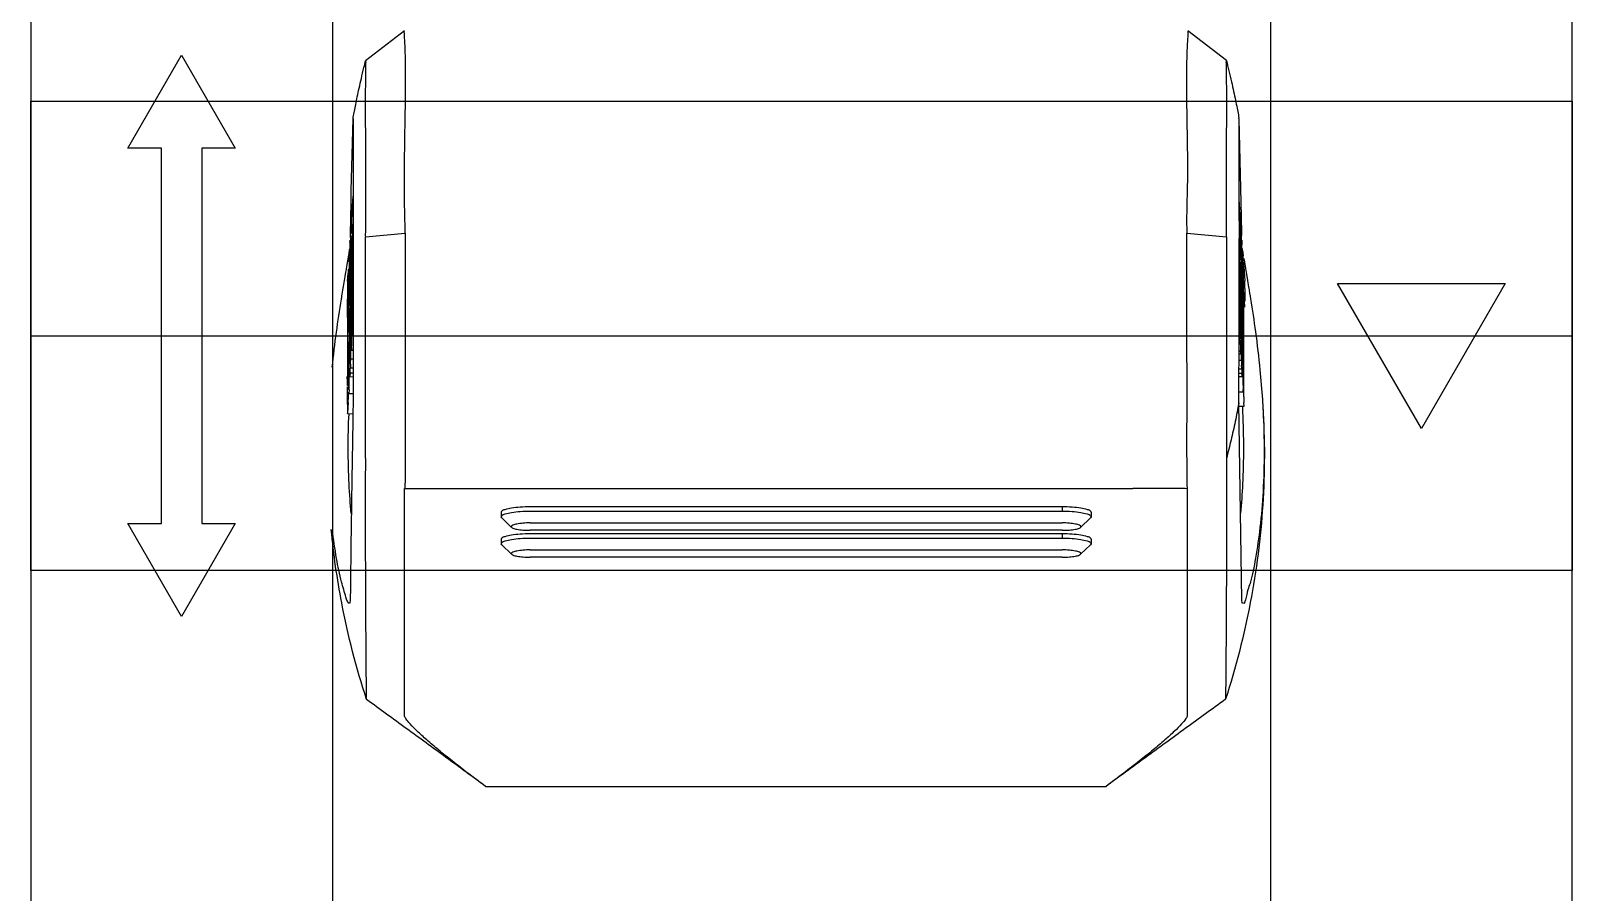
# Model space of a CAD drawing. Header units: millimetres. Extents: x 3 to 81, y 3 to 137.
# Drawn here: x 30.05 to 53.05, y 62.03 to 74.89 of the extents above; entities that cross this region are included whole.
import ezdxf

# ---------------------------------------------------------------- set-up
doc = ezdxf.new("R2010")
doc.units = ezdxf.units.MM

# ---------------------------------------------------------------- blocks, each defined once
blk = doc.blocks.new('NXM125S')
at = {"color": 5}
for p, q in [((-11.5, 54), (-11.5, 2)), ((11.5, 2), (11.5, 54)), ((-7, 49.162), (-7, 8.521)), ((7, 49.162), (7, 8.521)), ((-5.926, 32.888), (-6.504, 32.44)), ((-5.926, 32.888), (-5.926, 32.888)), ((5.767, 32.888), (5.767, 32.888)), ((6.34, 32.444), (5.767, 32.888)), ((-10.05, 31.137), (-9.25, 32.523)), ((-9.25, 32.523), (-8.45, 31.137)), ((-6.504, 32.44), (-6.504, 32.44)), ((6.34, 32.444), (6.34, 32.444)), ((-6.718, 30.507), (-6.69, 31.573)), ((-6.69, 31.579), (-6.69, 31.59)), ((-6.69, 31.579), (-6.69, 31.577)), ((6.527, 31.578), (6.527, 31.589)), ((6.527, 31.578), (6.527, 31.576)), ((6.527, 31.572), (6.558, 30.331)), ((-9.55, 31.137), (-10.05, 31.137)), ((-9.55, 25.537), (-9.55, 31.137)), ((-8.95, 31.137), (-8.95, 25.537)), ((-8.45, 31.137), (-8.95, 31.137)), ((-6.722, 30.332), (-6.718, 30.507)), ((-6.696, 30.419), (-6.71, 30.196)), ((-6.691, 30.507), (-6.691, 30.419)), ((-6.691, 30.419), (-6.691, 30.246)), ((6.542, 30.221), (6.532, 30.371)), ((-6.731, 29.848), (-6.722, 30.332)), ((-6.713, 30.141), (-6.713, 30.14)), ((-6.713, 30.14), (-6.713, 30.141)), ((-6.71, 30.141), (-6.71, 30.111)), ((-6.691, 30.246), (-6.691, 30.228)), ((-6.691, 30.228), (-6.691, 30.114)), ((6.342, 30.224), (6.342, 30.351)), ((6.528, 30.25), (6.528, 30.241)), ((6.528, 30.241), (6.529, 29.861)), ((6.558, 30.331), (6.567, 29.881)), ((-6.712, 29.865), (-6.712, 30.081)), ((-6.71, 29.865), (-6.71, 30.111)), ((-6.702, 29.918), (-6.709, 29.804)), ((-6.697, 28.499), (-6.697, 30.002)), ((-6.691, 30.114), (-6.692, 30.002)), ((-6.692, 30.002), (-6.692, 29.789)), ((6.533, 29.952), (6.534, 29.951)), ((6.549, 29.484), (6.549, 30.042)), ((6.55, 30.104), (6.55, 30.105)), ((-6.738, 29.736), (-6.736, 29.764)), ((-6.735, 29.365), (-6.735, 29.693)), ((-6.733, 29.735), (-6.733, 29.028)), ((-6.732, 29.831), (-6.73, 29.866)), ((-6.729, 29.877), (-6.729, 29.874)), ((-6.717, 29.877), (-6.729, 29.877)), ((-6.729, 29.876), (-6.729, 29.877)), ((-6.728, 29.835), (-6.728, 29.856)), ((-6.727, 29.77), (-6.728, 29.835)), ((-6.726, 29.672), (-6.727, 29.77)), ((-6.723, 29.392), (-6.726, 29.672)), ((-6.712, 28.251), (-6.712, 29.803)), ((-6.71, 29.803), (-6.709, 29.804)), ((-6.507, 29.813), (-5.915, 29.869)), ((5.75, 29.869), (6.344, 29.812)), ((6.529, 29.861), (6.529, 29.788)), ((6.542, 29.754), (6.542, 29.679)), ((6.542, 29.679), (6.542, 29.533)), ((6.565, 29.88), (6.554, 29.88)), ((6.565, 29.469), (6.565, 29.834)), ((6.572, 29.709), (6.572, 29.694)), ((6.572, 29.402), (6.572, 29.694)), ((6.573, 29.763), (6.573, 29.764)), ((-6.783, 29.371), (-6.769, 29.454)), ((-6.769, 29.454), (-6.759, 29.514)), ((-6.759, 29.514), (-6.751, 29.565)), ((-6.741, 29.512), (-6.752, 29.512)), ((-6.751, 29.441), (-6.751, 28.786)), ((6.542, 29.533), (6.529, 29.533)), ((6.543, 29.466), (6.546, 29.414)), ((6.565, 29.469), (6.565, 29.427)), ((6.579, 29.414), (6.578, 29.543)), ((6.588, 29.539), (6.578, 29.539)), ((6.587, 29.565), (6.591, 29.539)), ((6.589, 29.537), (6.588, 29.539)), ((6.588, 29.467), (6.588, 29.417)), ((6.599, 29.492), (6.6, 29.487)), ((6.6, 29.487), (6.608, 29.439)), ((-6.819, 29.161), (-6.808, 29.222)), ((-6.808, 29.222), (-6.798, 29.285)), ((-6.798, 29.285), (-6.791, 29.326)), ((-6.791, 29.326), (-6.79, 29.333)), ((-6.79, 29.333), (-6.783, 29.371)), ((-6.774, 29.153), (-6.766, 29.274)), ((-6.762, 29.328), (-6.763, 29.321)), ((-6.736, 29.269), (-6.74, 29.212)), ((-6.74, 29.21), (-6.74, 29.212)), ((6.546, 29.414), (6.529, 29.414)), ((6.529, 29.413), (6.547, 29.413)), ((6.546, 29.414), (6.547, 29.413)), ((6.549, 28.644), (6.549, 29.413)), ((6.554, 29.333), (6.569, 29.333)), ((6.554, 29.332), (6.569, 29.332)), ((6.554, 29.3), (6.569, 29.082)), ((6.565, 29.427), (6.565, 29.398)), ((6.565, 29.398), (6.565, 29.385)), ((6.569, 29.333), (6.565, 29.385)), ((6.569, 29.333), (6.569, 29.332)), ((6.572, 27.914), (6.572, 29.332)), ((6.579, 29.403), (6.579, 29.414)), ((6.58, 29.294), (6.579, 29.403)), ((6.581, 29.172), (6.58, 29.294)), ((6.588, 29.417), (6.588, 29.362)), ((6.588, 29.362), (6.588, 29.332)), ((6.588, 29.332), (6.588, 29.303)), ((6.588, 28.432), (6.588, 29.303)), ((6.595, 29.436), (6.595, 29.437)), ((6.595, 29.436), (6.597, 29.417)), ((6.595, 29.402), (6.595, 29.374)), ((6.595, 29.127), (6.595, 29.374)), ((6.6, 29.374), (6.614, 29.158)), ((6.608, 29.439), (6.61, 29.424)), ((6.61, 29.424), (6.613, 29.41)), ((6.613, 29.41), (6.614, 29.404)), ((6.614, 29.404), (6.624, 29.341)), ((6.624, 29.341), (6.629, 29.312)), ((6.629, 29.312), (6.633, 29.288)), ((6.633, 29.288), (6.654, 29.165)), ((-6.776, 29.056), (-6.777, 28.993)), ((-6.777, 28.993), (-6.777, 28.918)), ((-6.739, 28.983), (-6.751, 28.786)), ((-6.735, 28.983), (-6.735, 27.924)), ((-6.727, 27.99), (-6.728, 29.156)), ((6.543, 29.056), (6.529, 29.056)), ((6.543, 29.055), (6.543, 29.056)), ((6.569, 29.073), (6.569, 29.082)), ((6.57, 29.058), (6.569, 29.073)), ((6.57, 29.019), (6.57, 28.754)), ((6.582, 29.082), (6.581, 29.172)), ((6.582, 29.056), (6.582, 29.082)), ((6.582, 29.046), (6.582, 29.056)), ((6.582, 29.019), (6.582, 29.046)), ((6.582, 29.006), (6.582, 29.019)), ((6.583, 28.964), (6.582, 29.006)), ((6.595, 29.057), (6.595, 29.047)), ((6.595, 29.047), (6.595, 29.043)), ((6.602, 28.941), (6.595, 29.043)), ((6.615, 29.153), (6.614, 29.158)), ((6.615, 29.144), (6.615, 29.153)), ((6.615, 29.071), (6.615, 29.094)), ((6.615, 29.045), (6.615, 29.071)), ((6.615, 29.045), (6.615, 28.853)), ((6.654, 29.165), (6.672, 29.061)), ((6.672, 29.061), (6.673, 29.055)), ((8, 29.119), (10.5, 29.119)), ((9.25, 26.954), (8, 29.119)), ((10.5, 29.119), (9.25, 26.954)), ((-6.777, 28.918), (-6.778, 28.854)), ((-6.778, 28.854), (-6.778, 28.779)), ((-6.769, 28.842), (-6.772, 28.793)), ((-6.772, 28.786), (-6.772, 28.793)), ((-6.765, 28.905), (-6.764, 28.909)), ((-6.758, 28.909), (-6.758, 28.754)), ((-6.756, 28.754), (-6.756, 28.406)), ((6.54, 28.654), (6.534, 28.754)), ((6.547, 28.757), (6.565, 28.757)), ((6.554, 28.898), (6.565, 28.757)), ((6.565, 27.971), (6.565, 28.757)), ((6.579, 28.798), (6.579, 28.777)), ((6.579, 28.777), (6.579, 28.754)), ((6.579, 28.754), (6.58, 28.614)), ((6.593, 28.941), (6.602, 28.941)), ((6.603, 27.425), (6.602, 28.941)), ((6.614, 28.765), (6.608, 28.866)), ((6.614, 28.765), (6.615, 28.764)), ((-6.773, 28.61), (-6.773, 27.727)), ((-6.759, 28.658), (-6.762, 28.601)), ((-6.762, 28.599), (-6.762, 28.601)), ((-6.751, 28.385), (-6.74, 28.562)), ((-6.722, 28.587), (-6.721, 28.492)), ((6.541, 28.651), (6.54, 28.654)), ((6.58, 28.614), (6.58, 28.581)), ((6.58, 28.581), (6.582, 28.432)), ((-11.5, 28.337), (11.5, 28.337)), ((-6.751, 28.385), (-6.751, 27.92)), ((-6.751, 28.385), (-6.74, 28.385)), ((-6.721, 28.492), (-6.72, 28.397)), ((-6.72, 28.397), (-6.719, 28.344)), ((-6.719, 28.344), (-6.719, 28.305)), ((-6.698, 28.403), (-6.702, 28.346)), ((-6.702, 28.344), (-6.702, 28.346)), ((-6.702, 28.344), (-6.692, 28.344)), ((6.532, 28.383), (6.542, 28.24)), ((6.582, 28.432), (6.582, 28.329)), ((6.582, 28.329), (6.583, 28.235)), ((6.593, 28.432), (6.593, 27.729)), ((-6.758, 28.249), (-6.759, 28.248)), ((-6.758, 28.18), (-6.758, 27.916)), ((-6.716, 28.124), (-6.715, 28.13)), ((-6.716, 28.124), (-6.692, 28.124)), ((-6.713, 28.164), (-6.715, 28.13)), ((6.529, 28.235), (6.543, 28.235)), ((6.529, 28.069), (6.554, 28.069)), ((6.542, 28.24), (6.543, 28.235)), ((6.549, 28.206), (6.549, 28.235)), ((6.549, 28.206), (6.549, 28.174)), ((6.554, 28.07), (6.55, 28.119)), ((6.554, 28.07), (6.554, 28.069)), ((6.583, 28.235), (6.583, 28.202)), ((6.583, 28.202), (6.584, 28.07)), ((6.584, 28.07), (6.585, 27.951)), ((-6.758, 27.854), (-6.758, 27.916)), ((-6.758, 27.778), (-6.758, 27.854)), ((-6.756, 27.924), (-6.756, 27.728)), ((-6.751, 27.869), (-6.751, 27.92)), ((-6.751, 27.779), (-6.751, 27.869)), ((-6.728, 27.912), (-6.732, 27.855)), ((-6.732, 27.854), (-6.732, 27.855)), ((-6.692, 27.855), (-6.732, 27.855)), ((-6.692, 27.854), (-6.732, 27.854)), ((-6.692, 27.99), (-6.727, 27.99)), ((6.565, 27.971), (6.529, 27.971)), ((6.529, 27.844), (6.569, 27.844)), ((6.529, 27.843), (6.569, 27.843)), ((6.569, 27.844), (6.566, 27.893)), ((6.569, 27.845), (6.569, 27.844)), ((6.585, 27.951), (6.586, 27.844)), ((6.586, 27.844), (6.586, 27.831)), ((6.586, 27.831), (6.587, 27.693)), ((-6.779, 27.696), (-6.779, 27.728)), ((-6.773, 27.67), (-6.773, 27.727)), ((-6.772, 27.6), (-6.765, 27.712)), ((-6.76, 27.536), (-6.759, 27.63)), ((-6.74, 27.727), (-6.739, 27.73)), ((-6.74, 27.728), (-6.691, 27.727)), ((-6.736, 27.785), (-6.739, 27.73)), ((-6.736, 27.785), (-6.691, 27.785)), ((6.528, 27.782), (6.573, 27.782)), ((6.528, 27.729), (6.577, 27.729)), ((6.577, 27.73), (6.573, 27.782)), ((6.577, 27.73), (6.577, 27.729)), ((-6.779, 27.576), (-6.778, 27.474)), ((-6.772, 27.6), (-6.772, 27.598)), ((-6.752, 27.533), (-6.755, 27.479)), ((-6.755, 27.476), (-6.69, 27.476)), ((6.528, 27.503), (6.592, 27.503)), ((6.592, 27.504), (6.59, 27.535)), ((6.592, 27.504), (6.592, 27.504)), ((-6.774, 27.176), (-6.693, 27.175)), ((-6.763, 27.344), (-6.773, 27.185)), ((-6.69, 27.342), (-6.693, 27.184)), ((-6.693, 27.184), (-6.693, 27.174)), ((-6.689, 27.349), (-6.69, 27.342)), ((6.526, 27.336), (6.527, 27.35)), ((6.57, 24.397), (6.527, 27.336)), ((6.527, 27.289), (6.607, 27.289)), ((6.527, 27.288), (6.607, 27.288)), ((6.607, 27.289), (6.603, 27.341)), ((6.607, 27.289), (6.607, 27.289)), ((6.341, 26.51), (6.341, 26.509)), ((-5.924, 22.673), (-5.924, 26.06)), ((-5.924, 26.06), (4.945, 26.06)), ((5.758, 26.059), (5.756, 26.056)), ((5.756, 26.056), (5.756, 22.673)), ((-4.05, 25.79), (3.89, 25.79)), ((3.89, 25.79), (3.89, 25.721)), ((-9.25, 24.151), (-10.05, 25.537)), ((-10.05, 25.537), (-9.55, 25.537)), ((-8.45, 25.537), (-9.25, 24.151)), ((-8.95, 25.537), (-8.45, 25.537)), ((-4.48, 25.706), (-4.48, 25.637)), ((-4.472, 25.62), (-4.48, 25.637)), ((-4.472, 25.621), (-4.325, 25.479)), ((-4.05, 25.721), (3.89, 25.721)), ((-4.05, 25.545), (3.89, 25.545)), ((4.165, 25.479), (4.312, 25.621)), ((4.32, 25.637), (4.312, 25.621)), ((4.32, 25.706), (4.32, 25.637)), ((-4.48, 25.303), (-4.48, 25.234)), ((3.89, 25.435), (-4.05, 25.435)), ((-4.05, 25.387), (3.89, 25.387)), ((-4.05, 25.318), (3.89, 25.318)), ((3.89, 25.387), (3.89, 25.318)), ((4.32, 25.303), (4.32, 25.234)), ((-4.472, 25.218), (-4.48, 25.234)), ((-4.472, 25.218), (-4.325, 25.077)), ((-4.05, 25.142), (3.89, 25.142)), ((4.165, 25.077), (4.312, 25.218)), ((4.32, 25.234), (4.312, 25.218)), ((3.89, 25.032), (-4.05, 25.032)), ((-6.733, 24.397), (-6.741, 24.349)), ((6.577, 24.348), (6.57, 24.397)), ((-4.714, 21.614), (4.544, 21.614))]:
    blk.add_line(p, q, dxfattribs=at)
blk.add_lwpolyline([(-11.5, 31.837), (11.5, 31.837), (11.5, 24.837), (-11.5, 24.837)], close=True, dxfattribs=at)
for points, knots in [([(-5.915, 29.869), (-5.913, 29.897), (-5.914, 29.955), (-5.917, 30.047), (-5.92, 30.148), (-5.922, 30.258), (-5.924, 30.378), (-5.925, 30.509), (-5.925, 30.651), (-5.925, 30.806), (-5.923, 30.974), (-5.921, 31.156), (-5.918, 31.352), (-5.914, 31.562), (-5.91, 31.784), (-5.908, 32.012), (-5.907, 32.231), (-5.909, 32.426), (-5.913, 32.589), (-5.918, 32.717), (-5.925, 32.809), (-5.925, 32.859), (-5.928, 32.884), (-5.925, 32.888)], [0, 0, 0, 0, 0.083721, 0.175535, 0.276036, 0.38576, 0.505597, 0.636205, 0.778371, 0.93298, 1.100831, 1.282664, 1.478852, 1.688792, 1.912504, 2.145799, 2.371423, 2.568656, 2.732405, 2.860734, 2.952007, 3.005106, 3.01961, 3.01961, 3.01961, 3.01961]), ([(5.766, 32.888), (5.769, 32.884), (5.764, 32.859), (5.765, 32.807), (5.757, 32.714), (5.751, 32.586), (5.746, 32.422), (5.744, 32.224), (5.744, 31.995), (5.747, 31.737), (5.752, 31.46), (5.756, 31.179), (5.76, 30.91), (5.759, 30.662), (5.754, 30.435), (5.748, 30.229), (5.746, 30.042), (5.748, 29.925), (5.75, 29.869)], [0, 0, 0, 0, 0.014885, 0.068884, 0.161299, 0.290686, 0.455692, 0.654291, 0.883803, 1.143733, 1.427064, 1.715174, 1.986304, 2.234247, 2.46062, 2.666348, 2.852694, 3.019926, 3.019926, 3.019926, 3.019926]), ([(-6.69, 31.59), (-6.689, 31.593), (-6.683, 31.627), (-6.67, 31.694), (-6.651, 31.796), (-6.628, 31.909), (-6.6, 32.038), (-6.567, 32.184), (-6.534, 32.319), (-6.512, 32.406), (-6.504, 32.44)], [0, 0, 0, 0, 0.0095579, 0.1035146, 0.2041591, 0.3200311, 0.4508405, 0.600668, 0.7666771, 0.8696971, 0.8696971, 0.8696971, 0.8696971]), ([(-6.504, 32.439), (-6.504, 32.439), (-6.504, 32.436), (-6.502, 32.426), (-6.506, 32.392), (-6.505, 32.335), (-6.507, 32.247), (-6.508, 32.126), (-6.509, 31.969), (-6.509, 31.781), (-6.509, 31.576), (-6.508, 31.369), (-6.508, 31.17), (-6.507, 30.982), (-6.506, 30.807), (-6.506, 30.644), (-6.506, 30.494), (-6.506, 30.398), (-6.506, 30.352)], [0, 0, 0, 0, 0.000821, 0.005497, 0.037159, 0.095037, 0.180723, 0.299932, 0.458824, 0.65217, 0.863232, 1.073125, 1.272961, 1.460628, 1.636062, 1.798788, 1.949085, 2.087375, 2.087375, 2.087375, 2.087375]), ([(6.343, 31.165), (6.344, 31.232), (6.344, 31.369), (6.345, 31.576), (6.345, 31.781), (6.345, 31.97), (6.344, 32.128), (6.343, 32.25), (6.34, 32.339), (6.342, 32.396), (6.338, 32.43), (6.34, 32.441), (6.34, 32.443), (6.34, 32.443)], [0, 0, 0, 0, 0.200099, 0.410399, 0.622037, 0.816148, 0.97587, 1.095924, 1.182275, 1.240634, 1.272572, 1.277311, 1.278128, 1.278128, 1.278128, 1.278128]), ([(6.34, 32.444), (6.353, 32.394), (6.379, 32.289), (6.415, 32.134), (6.448, 31.987), (6.475, 31.856), (6.499, 31.74), (6.515, 31.653), (6.524, 31.604), (6.527, 31.589)], [0, 0, 0, 0, 0.1561499, 0.3248527, 0.4748753, 0.6090051, 0.7266028, 0.829807, 0.8751007, 0.8751007, 0.8751007, 0.8751007]), ([(-6.69, 31.577), (-6.688, 31.544), (-6.69, 31.446), (-6.689, 31.257), (-6.69, 30.984), (-6.69, 30.724), (-6.691, 30.557), (-6.691, 30.507)], [0, 0, 0, 0, 0.099593, 0.29173, 0.568284, 0.918948, 1.070141, 1.070141, 1.070141, 1.070141]), ([(6.527, 31.576), (6.526, 31.542), (6.527, 31.444), (6.526, 31.254), (6.527, 30.979), (6.527, 30.635), (6.528, 30.384), (6.528, 30.25)], [0, 0, 0, 0, 0.100342, 0.293851, 0.571814, 0.923113, 1.325916, 1.325916, 1.325916, 1.325916]), ([(6.342, 30.351), (6.342, 30.397), (6.342, 30.493), (6.342, 30.643), (6.342, 30.806), (6.343, 30.981), (6.343, 31.102), (6.343, 31.165)], [0, 0, 0, 0, 0.1378946, 0.2878079, 0.4505009, 0.6262226, 0.8141867, 0.8141867, 0.8141867, 0.8141867]), ([(-6.712, 30.081), (-6.712, 30.085), (-6.712, 30.093), (-6.712, 30.104), (-6.712, 30.115), (-6.712, 30.123), (-6.712, 30.129), (-6.712, 30.132), (-6.713, 30.135), (-6.713, 30.138), (-6.713, 30.14), (-6.713, 30.14), (-6.713, 30.14)], [0, 0, 0, 0, 0.01160981, 0.02310503, 0.03393574, 0.04355198, 0.04773284, 0.05140389, 0.05449643, 0.05694182, 0.05867158, 0.05925757, 0.05925757, 0.05925757, 0.05925757]), ([(-6.71, 30.196), (-6.71, 30.193), (-6.71, 30.183), (-6.71, 30.165), (-6.71, 30.15), (-6.71, 30.141), (-6.71, 30.141)], [0, 0, 0, 0, 0.01030646, 0.028948, 0.05443672, 0.05504217, 0.05504217, 0.05504217, 0.05504217]), ([(-6.506, 30.352), (-6.506, 30.309), (-6.506, 30.228), (-6.507, 30.111), (-6.507, 30.004), (-6.508, 29.906), (-6.509, 29.844), (-6.508, 29.814)], [0, 0, 0, 0, 0.1269249, 0.2433656, 0.3502648, 0.4481032, 0.5380585, 0.5380585, 0.5380585, 0.5380585]), ([(6.344, 29.812), (6.344, 29.843), (6.344, 29.905), (6.343, 30.004), (6.343, 30.111), (6.342, 30.185), (6.342, 30.224)], [0, 0, 0, 0, 0.0901405, 0.1882311, 0.2953446, 0.4118063, 0.4118063, 0.4118063, 0.4118063]), ([(6.545, 30.105), (6.544, 30.12), (6.544, 30.15), (6.543, 30.189), (6.542, 30.212), (6.542, 30.221)], [0, 0, 0, 0, 0.0453673, 0.0900762, 0.1160789, 0.1160789, 0.1160789, 0.1160789]), ([(6.546, 29.942), (6.546, 29.967), (6.546, 30.016), (6.545, 30.07), (6.545, 30.1), (6.545, 30.105)], [0, 0, 0, 0, 0.0731277, 0.1472194, 0.162592, 0.162592, 0.162592, 0.162592]), ([(6.547, 29.792), (6.547, 29.807), (6.547, 29.857), (6.547, 29.907), (6.546, 29.942)], [0, 0, 0, 0, 0.0460513, 0.1504408, 0.1504408, 0.1504408, 0.1504408]), ([(6.55, 30.105), (6.55, 30.105), (6.549, 30.105), (6.55, 30.101), (6.549, 30.098), (6.549, 30.091), (6.549, 30.082), (6.549, 30.07), (6.549, 30.057), (6.549, 30.047), (6.549, 30.042)], [0, 0, 0, 0, 0.00003222, 0.00174117, 0.00610363, 0.01298773, 0.02225876, 0.03378164, 0.04742115, 0.06304207, 0.06304207, 0.06304207, 0.06304207]), ([(-6.735, 29.693), (-6.735, 29.697), (-6.735, 29.706), (-6.735, 29.72), (-6.736, 29.732), (-6.736, 29.742), (-6.736, 29.749), (-6.736, 29.753), (-6.736, 29.757), (-6.736, 29.76), (-6.736, 29.762), (-6.736, 29.763), (-6.736, 29.764), (-6.736, 29.764)], [0, 0, 0, 0, 0.01346884, 0.02680791, 0.03942748, 0.0507378, 0.05571772, 0.06014918, 0.06395849, 0.06707197, 0.06941596, 0.07091698, 0.07113829, 0.07113829, 0.07113829, 0.07113829]), ([(-6.736, 29.764), (-6.736, 29.764), (-6.736, 29.765), (-6.736, 29.764), (-6.736, 29.764)], [0, 0, 0, 0, 0.0003646153, 0.0007767985, 0.0007767985, 0.0007767985, 0.0007767985]), ([(-6.728, 29.856), (-6.728, 29.858), (-6.728, 29.863), (-6.728, 29.869), (-6.729, 29.874), (-6.729, 29.876), (-6.729, 29.876)], [0, 0, 0, 0, 0.00598426, 0.01376451, 0.01859722, 0.01988365, 0.01988365, 0.01988365, 0.01988365]), ([(-6.692, 29.789), (-6.692, 29.635), (-6.692, 29.33), (-6.692, 28.882), (-6.692, 28.459), (-6.692, 28.082), (-6.691, 27.768), (-6.691, 27.531), (-6.69, 27.4), (-6.69, 27.35)], [0, 0, 0, 0, 0.459771, 0.915666, 1.344722, 1.727692, 2.047122, 2.287894, 2.438456, 2.438456, 2.438456, 2.438456]), ([(-6.504, 26.511), (-6.505, 26.54), (-6.506, 26.607), (-6.506, 26.722), (-6.507, 26.864), (-6.507, 27.033), (-6.507, 27.227), (-6.507, 27.446), (-6.507, 27.688), (-6.507, 27.951), (-6.508, 28.234), (-6.508, 28.534), (-6.508, 28.846), (-6.508, 29.164), (-6.508, 29.488), (-6.508, 29.704), (-6.508, 29.814)], [0, 0, 0, 0, 0.087744, 0.201662, 0.343827, 0.513119, 0.70859, 0.927904, 1.169535, 1.432639, 1.717153, 2.020149, 2.332931, 2.651742, 2.975335, 3.302587, 3.302587, 3.302587, 3.302587]), ([(-5.915, 29.869), (-5.917, 29.623), (-5.916, 29.135), (-5.915, 28.422), (-5.916, 27.756), (-5.917, 27.168), (-5.913, 26.684), (-5.913, 26.326), (-5.917, 26.133), (-5.917, 26.06)], [0, 0, 0, 0, 0.738291, 1.463363, 2.139633, 2.736576, 3.227885, 3.591411, 3.809043, 3.809043, 3.809043, 3.809043]), ([(5.758, 26.059), (5.757, 26.13), (5.754, 26.323), (5.751, 26.68), (5.753, 27.163), (5.754, 27.751), (5.75, 28.418), (5.751, 29.133), (5.752, 29.622), (5.75, 29.869)], [0, 0, 0, 0, 0.215671, 0.578012, 1.069158, 1.666219, 2.342665, 3.069083, 3.810365, 3.810365, 3.810365, 3.810365]), ([(6.344, 29.812), (6.343, 29.608), (6.344, 29.197), (6.344, 28.591), (6.343, 28.013), (6.343, 27.497), (6.343, 27.068), (6.343, 26.749), (6.341, 26.576), (6.341, 26.51)], [0, 0, 0, 0, 0.613385, 1.231705, 1.820079, 2.345981, 2.781801, 3.105816, 3.302473, 3.302473, 3.302473, 3.302473]), ([(6.527, 27.35), (6.527, 27.4), (6.528, 27.531), (6.528, 27.768), (6.529, 28.082), (6.529, 28.459), (6.529, 28.881), (6.529, 29.329), (6.529, 29.634), (6.529, 29.788)], [0, 0, 0, 0, 0.151146, 0.3919, 0.710747, 1.093272, 1.522336, 1.977553, 2.437845, 2.437845, 2.437845, 2.437845]), ([(6.54, 29.85), (6.541, 29.846), (6.541, 29.833), (6.542, 29.801), (6.542, 29.774), (6.542, 29.754)], [0, 0, 0, 0, 0.01426299, 0.0376768, 0.09608341, 0.09608341, 0.09608341, 0.09608341]), ([(6.565, 29.88), (6.565, 29.881), (6.565, 29.881), (6.565, 29.88), (6.565, 29.879), (6.565, 29.877), (6.565, 29.873), (6.565, 29.866), (6.565, 29.859), (6.565, 29.851), (6.565, 29.843), (6.565, 29.837), (6.565, 29.834)], [0, 0, 0, 0, 0.00027693, 0.00068247, 0.0017086, 0.00330231, 0.00797639, 0.01427179, 0.02175518, 0.0299932, 0.03855243, 0.0469995, 0.0469995, 0.0469995, 0.0469995]), ([(-6.751, 29.441), (-6.751, 29.446), (-6.751, 29.455), (-6.751, 29.468), (-6.751, 29.48), (-6.751, 29.49), (-6.751, 29.497), (-6.751, 29.501), (-6.751, 29.505), (-6.751, 29.508), (-6.751, 29.511), (-6.751, 29.512), (-6.752, 29.513), (-6.752, 29.512), (-6.752, 29.512)], [0, 0, 0, 0, 0.01346904, 0.02680857, 0.03942876, 0.0507398, 0.05572007, 0.06015188, 0.06396152, 0.06707528, 0.06941952, 0.07092072, 0.07150653, 0.07191867, 0.07191867, 0.07191867, 0.07191867]), ([(6.542, 29.533), (6.542, 29.526), (6.542, 29.512), (6.542, 29.492), (6.543, 29.477), (6.543, 29.469), (6.543, 29.466)], [0, 0, 0, 0, 0.02186401, 0.04207741, 0.05809147, 0.06736106, 0.06736106, 0.06736106, 0.06736106]), ([(6.588, 29.539), (6.588, 29.539), (6.588, 29.539), (6.589, 29.535), (6.588, 29.53), (6.588, 29.521), (6.588, 29.511), (6.588, 29.498), (6.588, 29.483), (6.588, 29.472), (6.588, 29.467)], [0, 0, 0, 0, 0.00000347, 0.00229406, 0.00777341, 0.01614956, 0.02712796, 0.04041371, 0.05571177, 0.07202182, 0.07202182, 0.07202182, 0.07202182]), ([(-6.762, 29.322), (-6.762, 29.323), (-6.762, 29.324), (-6.762, 29.326), (-6.762, 29.327), (-6.762, 29.328), (-6.762, 29.328), (-6.763, 29.328), (-6.763, 29.328), (-6.763, 29.328)], [0, 0, 0, 0, 0.001355578, 0.004180679, 0.005131823, 0.005773014, 0.00610923, 0.006240863, 0.006419151, 0.006419151, 0.006419151, 0.006419151]), ([(-6.76, 29.273), (-6.76, 29.276), (-6.76, 29.285), (-6.761, 29.299), (-6.761, 29.311), (-6.761, 29.319), (-6.762, 29.321), (-6.762, 29.322)], [0, 0, 0, 0, 0.00964861, 0.0279145, 0.04178921, 0.04700822, 0.04968839, 0.04968839, 0.04968839, 0.04968839]), ([(-6.759, 29.179), (-6.759, 29.197), (-6.759, 29.224), (-6.76, 29.255), (-6.76, 29.268), (-6.76, 29.273)], [0, 0, 0, 0, 0.05444826, 0.08080391, 0.09358169, 0.09358169, 0.09358169, 0.09358169]), ([(-6.736, 29.269), (-6.736, 29.275), (-6.736, 29.292), (-6.735, 29.324), (-6.735, 29.35), (-6.735, 29.365)], [0, 0, 0, 0, 0.01762375, 0.05233379, 0.09551222, 0.09551222, 0.09551222, 0.09551222]), ([(-6.717, 28.839), (-6.718, 28.925), (-6.72, 29.109), (-6.722, 29.294), (-6.723, 29.392)], [0, 0, 0, 0, 0.2574767, 0.5529204, 0.5529204, 0.5529204, 0.5529204]), ([(6.595, 29.437), (6.595, 29.437), (6.595, 29.437), (6.595, 29.434), (6.595, 29.433), (6.595, 29.432)], [0, 0, 0, 0, 0.000224362, 0.001934968, 0.005059349, 0.005059349, 0.005059349, 0.005059349]), ([(6.595, 29.432), (6.595, 29.431), (6.595, 29.429), (6.595, 29.423), (6.595, 29.414), (6.595, 29.407), (6.595, 29.403), (6.595, 29.402)], [0, 0, 0, 0, 0.00123869, 0.00812223, 0.01739176, 0.02891227, 0.02958798, 0.02958798, 0.02958798, 0.02958798]), ([(-6.774, 29.153), (-6.774, 29.149), (-6.774, 29.137), (-6.775, 29.106), (-6.776, 29.078), (-6.776, 29.057), (-6.776, 29.056)], [0, 0, 0, 0, 0.01349949, 0.0346394, 0.09366275, 0.09790708, 0.09790708, 0.09790708, 0.09790708]), ([(-6.758, 29.053), (-6.758, 29.066), (-6.758, 29.105), (-6.759, 29.147), (-6.759, 29.176), (-6.759, 29.179)], [0, 0, 0, 0, 0.0403015, 0.1168141, 0.1259392, 0.1259392, 0.1259392, 0.1259392]), ([(-6.758, 28.909), (-6.758, 28.941), (-6.758, 28.989), (-6.758, 29.037), (-6.758, 29.053)], [0, 0, 0, 0, 0.0968325, 0.14413, 0.14413, 0.14413, 0.14413]), ([(-6.735, 28.983), (-6.735, 28.985), (-6.735, 28.991), (-6.735, 28.999), (-6.735, 29.007), (-6.736, 29.014), (-6.736, 29.018), (-6.736, 29.021), (-6.736, 29.023), (-6.736, 29.025), (-6.736, 29.027), (-6.736, 29.028), (-6.736, 29.029), (-6.736, 29.028), (-6.736, 29.028)], [0, 0, 0, 0, 0.00839685, 0.01685833, 0.02496183, 0.03228472, 0.03552138, 0.03840442, 0.04088101, 0.04289838, 0.04440375, 0.04534453, 0.04566959, 0.04602138, 0.04602138, 0.04602138, 0.04602138]), ([(-6.728, 29.156), (-6.727, 29.112), (-6.726, 29.019), (-6.725, 28.926), (-6.725, 28.876)], [0, 0, 0, 0, 0.1306802, 0.2794754, 0.2794754, 0.2794754, 0.2794754]), ([(6.543, 29.056), (6.543, 29.055), (6.543, 29.054), (6.543, 29.05), (6.542, 29.043), (6.542, 29.035), (6.542, 29.024), (6.542, 29.012), (6.542, 28.997), (6.542, 28.982), (6.542, 28.959), (6.542, 28.928), (6.542, 28.889), (6.542, 28.848), (6.542, 28.808), (6.542, 28.77), (6.542, 28.734), (6.542, 28.704), (6.542, 28.682), (6.542, 28.669), (6.541, 28.663), (6.541, 28.66), (6.541, 28.657), (6.541, 28.655), (6.541, 28.653), (6.541, 28.652), (6.541, 28.651), (6.541, 28.651)], [0, 0, 0, 0, 0.0013016, 0.005389, 0.0118614, 0.0205324, 0.0312149, 0.0437218, 0.0578658, 0.0734599, 0.0903168, 0.1270701, 0.166628, 0.2074927, 0.2481665, 0.2871515, 0.3229501, 0.3540647, 0.3789977, 0.3886784, 0.3927405, 0.3962527, 0.3991916, 0.4015342, 0.4032574, 0.4043393, 0.4047645, 0.4047645, 0.4047645, 0.4047645]), ([(6.595, 29.127), (6.595, 29.117), (6.595, 29.098), (6.595, 29.075), (6.595, 29.061), (6.595, 29.057)], [0, 0, 0, 0, 0.0308546, 0.05614148, 0.07044912, 0.07044912, 0.07044912, 0.07044912]), ([(6.615, 29.094), (6.615, 29.103), (6.615, 29.119), (6.615, 29.136), (6.615, 29.144)], [0, 0, 0, 0, 0.02532153, 0.04931388, 0.04931388, 0.04931388, 0.04931388]), ([(-7.001, 27.871), (-6.983, 28.044), (-6.943, 28.383), (-6.89, 28.736), (-6.86, 28.916), (-6.857, 28.932)], [0, 0, 0, 0, 0.522187, 1.022548, 1.07044, 1.07044, 1.07044, 1.07044]), ([(-6.773, 28.726), (-6.773, 28.727), (-6.773, 28.742), (-6.773, 28.762), (-6.772, 28.781), (-6.772, 28.786)], [0, 0, 0, 0, 0.00323865, 0.0447945, 0.06053413, 0.06053413, 0.06053413, 0.06053413]), ([(-6.759, 28.658), (-6.758, 28.664), (-6.758, 28.681), (-6.758, 28.713), (-6.758, 28.739), (-6.758, 28.754)], [0, 0, 0, 0, 0.01762313, 0.05233758, 0.09552555, 0.09552555, 0.09552555, 0.09552555]), ([(-6.725, 28.876), (-6.724, 28.844), (-6.724, 28.78), (-6.723, 28.684), (-6.722, 28.619), (-6.722, 28.587)], [0, 0, 0, 0, 0.0954635, 0.1931118, 0.2893519, 0.2893519, 0.2893519, 0.2893519]), ([(6.7, 28.89), (6.727, 28.726), (6.78, 28.374), (6.84, 27.872), (6.868, 27.534), (6.877, 27.386)], [0, 0, 0, 0, 0.498228, 1.069886, 1.51528, 1.51528, 1.51528, 1.51528]), ([(-6.773, 28.61), (-6.773, 28.631), (-6.773, 28.67), (-6.773, 28.708), (-6.773, 28.726)], [0, 0, 0, 0, 0.0635405, 0.1155463, 0.1155463, 0.1155463, 0.1155463]), ([(6.545, 28.294), (6.545, 28.298), (6.545, 28.31), (6.546, 28.342), (6.546, 28.396), (6.547, 28.47), (6.547, 28.554), (6.547, 28.613), (6.547, 28.644)], [0, 0, 0, 0, 0.0100408, 0.0360025, 0.098161, 0.1723745, 0.2567327, 0.349325, 0.349325, 0.349325, 0.349325]), ([(-6.698, 28.403), (-6.698, 28.409), (-6.698, 28.426), (-6.697, 28.458), (-6.697, 28.484), (-6.697, 28.499)], [0, 0, 0, 0, 0.01762313, 0.05233758, 0.09552574, 0.09552574, 0.09552574, 0.09552574]), ([(-6.758, 28.179), (-6.758, 28.193), (-6.758, 28.214), (-6.758, 28.236), (-6.758, 28.244)], [0, 0, 0, 0, 0.03937004, 0.06455198, 0.06455198, 0.06455198, 0.06455198]), ([(-6.713, 28.164), (-6.713, 28.168), (-6.712, 28.18), (-6.712, 28.2), (-6.712, 28.225), (-6.712, 28.242), (-6.712, 28.251)], [0, 0, 0, 0, 0.01222823, 0.03457367, 0.06134678, 0.08685704, 0.08685704, 0.08685704, 0.08685704]), ([(6.543, 28.235), (6.543, 28.235), (6.543, 28.236), (6.543, 28.238), (6.543, 28.24), (6.544, 28.241), (6.544, 28.242)], [0, 0, 0, 0, 0.000450531, 0.00232512, 0.005393954, 0.007248503, 0.007248503, 0.007248503, 0.007248503]), ([(6.549, 28.174), (6.549, 28.173), (6.549, 28.163), (6.549, 28.148), (6.55, 28.131), (6.55, 28.122), (6.55, 28.119)], [0, 0, 0, 0, 0.00279885, 0.0282156, 0.04498409, 0.05444256, 0.05444256, 0.05444256, 0.05444256]), ([(-6.736, 27.785), (-6.736, 27.791), (-6.736, 27.808), (-6.735, 27.831), (-6.735, 27.848), (-6.735, 27.854)], [0, 0, 0, 0, 0.01762313, 0.05233758, 0.06898614, 0.06898614, 0.06898614, 0.06898614]), ([(-6.728, 27.912), (-6.728, 27.916), (-6.728, 27.926), (-6.728, 27.943), (-6.728, 27.966), (-6.727, 27.982), (-6.727, 27.99)], [0, 0, 0, 0, 0.01109742, 0.02961357, 0.05275845, 0.07774032, 0.07774032, 0.07774032, 0.07774032]), ([(6.565, 27.971), (6.565, 27.961), (6.565, 27.943), (6.565, 27.92), (6.565, 27.904), (6.565, 27.896), (6.566, 27.893)], [0, 0, 0, 0, 0.03117262, 0.05367782, 0.06881922, 0.07788735, 0.07788735, 0.07788735, 0.07788735]), ([(6.572, 27.877), (6.572, 27.863), (6.572, 27.837), (6.573, 27.811), (6.573, 27.799)], [0, 0, 0, 0, 0.04288595, 0.07760542, 0.07760542, 0.07760542, 0.07760542]), ([(-6.772, 27.598), (-6.772, 27.598), (-6.773, 27.597), (-6.772, 27.606), (-6.773, 27.611), (-6.773, 27.627), (-6.773, 27.645), (-6.773, 27.661), (-6.773, 27.669), (-6.773, 27.67)], [0, 0, 0, 0, 0.0002195, 0.00385134, 0.01309853, 0.02756244, 0.04683859, 0.07052177, 0.07262806, 0.07262806, 0.07262806, 0.07262806]), ([(-6.764, 27.728), (-6.764, 27.727), (-6.764, 27.722), (-6.764, 27.716), (-6.765, 27.712)], [0, 0, 0, 0, 0.00324883, 0.0165504, 0.0165504, 0.0165504, 0.0165504]), ([(-6.759, 27.63), (-6.759, 27.662), (-6.758, 27.711), (-6.758, 27.76), (-6.758, 27.778)], [0, 0, 0, 0, 0.0954535, 0.1473485, 0.1473485, 0.1473485, 0.1473485]), ([(-6.752, 27.533), (-6.751, 27.539), (-6.751, 27.556), (-6.751, 27.608), (-6.751, 27.685), (-6.751, 27.749), (-6.751, 27.779)], [0, 0, 0, 0, 0.0177383, 0.0522882, 0.1557365, 0.2461595, 0.2461595, 0.2461595, 0.2461595]), ([(6.587, 27.693), (6.587, 27.677), (6.588, 27.639), (6.588, 27.591), (6.589, 27.554), (6.59, 27.54), (6.59, 27.535)], [0, 0, 0, 0, 0.0454664, 0.1167538, 0.1418318, 0.157799, 0.157799, 0.157799, 0.157799]), ([(-6.778, 27.474), (-6.778, 27.469), (-6.778, 27.432), (-6.778, 27.382), (-6.777, 27.324), (-6.777, 27.288), (-6.777, 27.256), (-6.776, 27.233), (-6.776, 27.217), (-6.776, 27.207), (-6.776, 27.198), (-6.775, 27.191), (-6.775, 27.185), (-6.775, 27.182), (-6.775, 27.181)], [0, 0, 0, 0, 0.0153825, 0.1106417, 0.1517456, 0.1882279, 0.2198853, 0.2465146, 0.2578803, 0.2679128, 0.2765871, 0.2838778, 0.2897601, 0.2936707, 0.2936707, 0.2936707, 0.2936707]), ([(-6.763, 27.344), (-6.763, 27.353), (-6.762, 27.377), (-6.761, 27.422), (-6.76, 27.464), (-6.76, 27.491), (-6.76, 27.498)], [0, 0, 0, 0, 0.0275234, 0.0732474, 0.1343713, 0.1542048, 0.1542048, 0.1542048, 0.1542048]), ([(-6.755, 27.476), (-6.755, 27.476), (-6.755, 27.476), (-6.755, 27.477), (-6.755, 27.477), (-6.755, 27.478), (-6.755, 27.479)], [0, 0, 0, 0, 0.000005104, 0.000395516, 0.001344852, 0.00282814, 0.00282814, 0.00282814, 0.00282814]), ([(6.877, 27.386), (6.881, 27.331), (6.896, 27.071), (6.908, 26.613), (6.893, 26.032), (6.849, 25.497), (6.784, 25.063), (6.714, 24.675), (6.65, 24.534), (6.61, 24.321), (6.584, 24.35), (6.583, 24.352)], [0, 0, 0, 0, 0.165236, 0.78111, 1.372798, 1.912845, 2.375431, 2.734651, 2.972914, 3.075109, 3.081578, 3.081578, 3.081578, 3.081578]), ([(6.603, 27.425), (6.603, 27.415), (6.603, 27.396), (6.603, 27.371), (6.603, 27.354), (6.603, 27.344), (6.603, 27.341)], [0, 0, 0, 0, 0.03085723, 0.05616343, 0.07445015, 0.08425057, 0.08425057, 0.08425057, 0.08425057]), ([(-6.775, 27.181), (-6.775, 27.181), (-6.775, 27.179), (-6.775, 27.178), (-6.774, 27.176), (-6.774, 27.176), (-6.774, 27.176)], [0, 0, 0, 0, 0.000539219, 0.003532963, 0.005055679, 0.005290705, 0.005290705, 0.005290705, 0.005290705]), ([(-6.774, 27.176), (-6.774, 27.176), (-6.774, 27.176), (-6.774, 27.176), (-6.774, 27.176), (-6.774, 27.177), (-6.773, 27.179), (-6.773, 27.181), (-6.773, 27.183), (-6.773, 27.184), (-6.773, 27.185)], [0, 0, 0, 0, 0.000001956, 0.000253705, 0.000857948, 0.001842005, 0.003213336, 0.0049766, 0.00713566, 0.009694067, 0.009694067, 0.009694067, 0.009694067]), ([(-6.718, 25.685), (-6.732, 25.832), (-6.756, 26.154), (-6.768, 26.651), (-6.76, 27.001), (-6.752, 27.175)], [0, 0, 0, 0, 0.442931, 0.968757, 1.491451, 1.491451, 1.491451, 1.491451]), ([(-6.693, 27.174), (-6.698, 26.904), (-6.708, 26.307), (-6.722, 25.381), (-6.73, 24.725), (-6.733, 24.397)], [0, 0, 0, 0, 0.809435, 1.793492, 2.776878, 2.776878, 2.776878, 2.776878]), ([(6.883, 27.303), (6.883, 27.293), (6.915, 26.798), (6.913, 25.809), (6.726, 24.344), (6.48, 23.385), (6.327, 22.913)], [0, 0, 0, 0, 0.028067, 1.488049, 2.958529, 4.448368, 4.448368, 4.448368, 4.448368]), ([(6.527, 27.336), (6.509, 27.243), (6.473, 27.058), (6.411, 26.782), (6.365, 26.6), (6.341, 26.508)], [0, 0, 0, 0, 0.2826758, 0.5653482, 0.8481363, 0.8481363, 0.8481363, 0.8481363]), ([(6.555, 25.69), (6.569, 25.835), (6.592, 26.156), (6.604, 26.659), (6.595, 27.015), (6.587, 27.196)], [0, 0, 0, 0, 0.438564, 0.963558, 1.508123, 1.508123, 1.508123, 1.508123]), ([(-6.49, 22.909), (-6.494, 23.309), (-6.501, 24.108), (-6.505, 25.307), (-6.504, 26.107), (-6.503, 26.506)], [0, 0, 0, 0, 1.199369, 2.398469, 3.597411, 3.597411, 3.597411, 3.597411]), ([(6.341, 26.508), (6.342, 26.109), (6.342, 25.31), (6.338, 24.111), (6.332, 23.312), (6.327, 22.913)], [0, 0, 0, 0, 1.198549, 2.397082, 3.595699, 3.595699, 3.595699, 3.595699]), ([(5.756, 26.056), (5.673, 26.057), (5.496, 26.058), (5.226, 26.059), (5.039, 26.06), (4.945, 26.06)], [0, 0, 0, 0, 0.2493619, 0.5288352, 0.8104688, 0.8104688, 0.8104688, 0.8104688]), ([(-4.476, 25.706), (-4.476, 25.711), (-4.472, 25.736), (-4.405, 25.751), (-4.319, 25.775), (-4.191, 25.786), (-4.099, 25.79), (-4.05, 25.79)], [0, 0, 0, 0, 0.0148224, 0.0723906, 0.1704983, 0.3006668, 0.4488125, 0.4488125, 0.4488125, 0.4488125]), ([(3.89, 25.79), (3.94, 25.79), (4.032, 25.786), (4.16, 25.775), (4.245, 25.751), (4.312, 25.736), (4.317, 25.711), (4.317, 25.706)], [0, 0, 0, 0, 0.1479569, 0.2780795, 0.3761298, 0.4336396, 0.4484109, 0.4484109, 0.4484109, 0.4484109]), ([(-4.476, 25.637), (-4.476, 25.642), (-4.472, 25.667), (-4.441, 25.674), (-4.422, 25.679)], [0, 0, 0, 0, 0.01495358, 0.07284636, 0.07284636, 0.07284636, 0.07284636]), ([(-4.422, 25.679), (-4.39, 25.687), (-4.317, 25.706), (-4.191, 25.718), (-4.099, 25.721), (-4.05, 25.721)], [0, 0, 0, 0, 0.0983348, 0.2284972, 0.3759475, 0.3759475, 0.3759475, 0.3759475]), ([(-4.05, 25.545), (-4.086, 25.545), (-4.151, 25.543), (-4.241, 25.531), (-4.294, 25.52), (-4.336, 25.497), (-4.327, 25.482), (-4.324, 25.48)], [0, 0, 0, 0, 0.1071473, 0.1983993, 0.2616423, 0.2919768, 0.3039608, 0.3039608, 0.3039608, 0.3039608]), ([(3.89, 25.721), (3.939, 25.721), (4.031, 25.718), (4.159, 25.705), (4.245, 25.683), (4.312, 25.667), (4.316, 25.642), (4.316, 25.637)], [0, 0, 0, 0, 0.1473587, 0.2776909, 0.376019, 0.4339034, 0.4486731, 0.4486731, 0.4486731, 0.4486731]), ([(4.164, 25.479), (4.167, 25.482), (4.176, 25.496), (4.134, 25.52), (4.081, 25.531), (3.991, 25.543), (3.926, 25.545), (3.89, 25.545)], [0, 0, 0, 0, 0.0119726, 0.0423456, 0.1058601, 0.197371, 0.3040481, 0.3040481, 0.3040481, 0.3040481]), ([(-6.49, 22.909), (-6.643, 23.381), (-6.859, 24.222), (-6.982, 25.079), (-7.017, 25.446)], [0, 0, 0, 0, 1.490002, 2.595046, 2.595046, 2.595046, 2.595046]), ([(-6.777, 24.376), (-6.785, 24.396), (-6.813, 24.493), (-6.88, 24.702), (-6.945, 25.039), (-6.984, 25.3), (-7.001, 25.443)], [0, 0, 0, 0, 0.064609, 0.301325, 0.65974, 1.091955, 1.091955, 1.091955, 1.091955]), ([(-4.476, 25.303), (-4.476, 25.308), (-4.472, 25.333), (-4.405, 25.349), (-4.319, 25.372), (-4.241, 25.379), (-4.198, 25.382)], [0, 0, 0, 0, 0.0148224, 0.0723906, 0.1704983, 0.3006668, 0.3006668, 0.3006668, 0.3006668]), ([(-4.422, 25.276), (-4.39, 25.284), (-4.317, 25.303), (-4.191, 25.315), (-4.099, 25.318), (-4.05, 25.318)], [0, 0, 0, 0, 0.0983348, 0.2284972, 0.3759475, 0.3759475, 0.3759475, 0.3759475]), ([(-4.324, 25.48), (-4.32, 25.475), (-4.296, 25.46), (-4.238, 25.448), (-4.152, 25.437), (-4.086, 25.435), (-4.05, 25.435)], [0, 0, 0, 0, 0.0188484, 0.0820129, 0.1736887, 0.2809194, 0.2809194, 0.2809194, 0.2809194]), ([(3.89, 25.435), (3.926, 25.435), (3.992, 25.437), (4.078, 25.448), (4.136, 25.46), (4.16, 25.475), (4.164, 25.479)], [0, 0, 0, 0, 0.1069574, 0.1984215, 0.2618212, 0.2809326, 0.2809326, 0.2809326, 0.2809326]), ([(3.89, 25.318), (3.939, 25.318), (4.031, 25.315), (4.159, 25.303), (4.245, 25.28), (4.312, 25.265), (4.316, 25.239), (4.316, 25.234)], [0, 0, 0, 0, 0.1473587, 0.2776909, 0.376019, 0.4339034, 0.4486731, 0.4486731, 0.4486731, 0.4486731]), ([(4.038, 25.382), (4.082, 25.379), (4.16, 25.372), (4.245, 25.349), (4.312, 25.333), (4.317, 25.308), (4.317, 25.303)], [0, 0, 0, 0, 0.1301226, 0.2281729, 0.2856828, 0.300454, 0.300454, 0.300454, 0.300454]), ([(-4.476, 25.234), (-4.476, 25.239), (-4.472, 25.265), (-4.441, 25.272), (-4.422, 25.276)], [0, 0, 0, 0, 0.01495358, 0.07284636, 0.07284636, 0.07284636, 0.07284636]), ([(-4.05, 25.142), (-4.086, 25.142), (-4.151, 25.14), (-4.241, 25.128), (-4.294, 25.117), (-4.336, 25.094), (-4.327, 25.08), (-4.324, 25.077)], [0, 0, 0, 0, 0.1071473, 0.1983993, 0.2616423, 0.2919768, 0.3039608, 0.3039608, 0.3039608, 0.3039608]), ([(-4.324, 25.077), (-4.32, 25.073), (-4.296, 25.058), (-4.238, 25.046), (-4.152, 25.035), (-4.086, 25.032), (-4.05, 25.032)], [0, 0, 0, 0, 0.0188484, 0.0820129, 0.1736887, 0.2809194, 0.2809194, 0.2809194, 0.2809194]), ([(4.164, 25.077), (4.167, 25.08), (4.176, 25.094), (4.134, 25.117), (4.081, 25.128), (3.991, 25.14), (3.926, 25.142), (3.89, 25.142)], [0, 0, 0, 0, 0.0119726, 0.0423456, 0.1058601, 0.197371, 0.3040481, 0.3040481, 0.3040481, 0.3040481]), ([(3.89, 25.032), (3.926, 25.032), (3.992, 25.035), (4.078, 25.046), (4.136, 25.058), (4.16, 25.073), (4.164, 25.077)], [0, 0, 0, 0, 0.1069574, 0.1984215, 0.2618212, 0.2809326, 0.2809326, 0.2809326, 0.2809326]), ([(-6.746, 24.353), (-6.747, 24.351), (-6.758, 24.337), (-6.772, 24.364), (-6.777, 24.376)], [0, 0, 0, 0, 0.00646418, 0.04532203, 0.04532203, 0.04532203, 0.04532203]), ([(-4.714, 21.614), (-4.911, 21.758), (-5.305, 22.046), (-5.897, 22.478), (-6.293, 22.765), (-6.49, 22.909)], [0, 0, 0, 0, 0.732231, 1.46496, 2.198079, 2.198079, 2.198079, 2.198079]), ([(6.327, 22.913), (6.129, 22.769), (5.732, 22.48), (5.138, 22.047), (4.742, 21.758), (4.544, 21.614)], [0, 0, 0, 0, 0.736021, 1.471645, 2.206759, 2.206759, 2.206759, 2.206759]), ([(-4.714, 21.614), (-4.803, 21.678), (-4.97, 21.803), (-5.204, 21.985), (-5.409, 22.15), (-5.584, 22.299), (-5.726, 22.428), (-5.832, 22.534), (-5.895, 22.609), (-5.924, 22.656), (-5.924, 22.673)], [0, 0, 0, 0, 0.328791, 0.626245, 0.889556, 1.11878, 1.314545, 1.464987, 1.565558, 1.617175, 1.617175, 1.617175, 1.617175]), ([(5.756, 22.673), (5.756, 22.655), (5.726, 22.609), (5.663, 22.533), (5.556, 22.427), (5.414, 22.298), (5.239, 22.15), (5.034, 21.985), (4.8, 21.803), (4.632, 21.678), (4.544, 21.614)], [0, 0, 0, 0, 0.052019, 0.153137, 0.304309, 0.500105, 0.728691, 0.991804, 1.289397, 1.61852, 1.61852, 1.61852, 1.61852])]:
    blk.add_open_spline(points, degree=3, knots=knots, dxfattribs=at)
for points in [[(-6.732, 29.831), (-6.732, 29.825), (-6.732, 29.819), (-6.732, 29.813)], [(6.573, 29.764), (6.571, 29.763), (6.573, 29.76), (6.573, 29.759)], [(6.573, 29.759), (6.572, 29.75), (6.572, 29.742), (6.572, 29.734)], [(6.572, 29.734), (6.573, 29.725), (6.572, 29.717), (6.572, 29.709)], [(-6.751, 29.565), (-6.747, 29.589), (-6.743, 29.613), (-6.74, 29.636)], [(6.575, 29.642), (6.578, 29.617), (6.583, 29.591), (6.587, 29.565)], [(-6.857, 28.932), (-6.845, 29.008), (-6.832, 29.085), (-6.819, 29.161)], [(6.57, 29.019), (6.57, 29.032), (6.57, 29.045), (6.57, 29.058)], [(6.673, 29.055), (6.682, 29), (6.691, 28.945), (6.7, 28.89)], [(-6.758, 28.244), (-6.758, 28.246), (-6.757, 28.249), (-6.759, 28.249)], [(6.573, 27.799), (6.573, 27.794), (6.573, 27.788), (6.573, 27.782)], [(6.587, 27.196), (6.586, 27.227), (6.584, 27.257), (6.583, 27.287)], [(-4.198, 25.382), (-4.149, 25.385), (-4.099, 25.387), (-4.05, 25.387)], [(3.89, 25.387), (3.94, 25.387), (3.989, 25.385), (4.038, 25.382)]]:
    blk.add_open_spline(points, degree=3, dxfattribs=at)

msp = doc.modelspace()

# ---------------------------------------------------------------- block references
msp.add_blockref('NXM125S', (41.553, 42))

doc.saveas('drawing.dxf')
